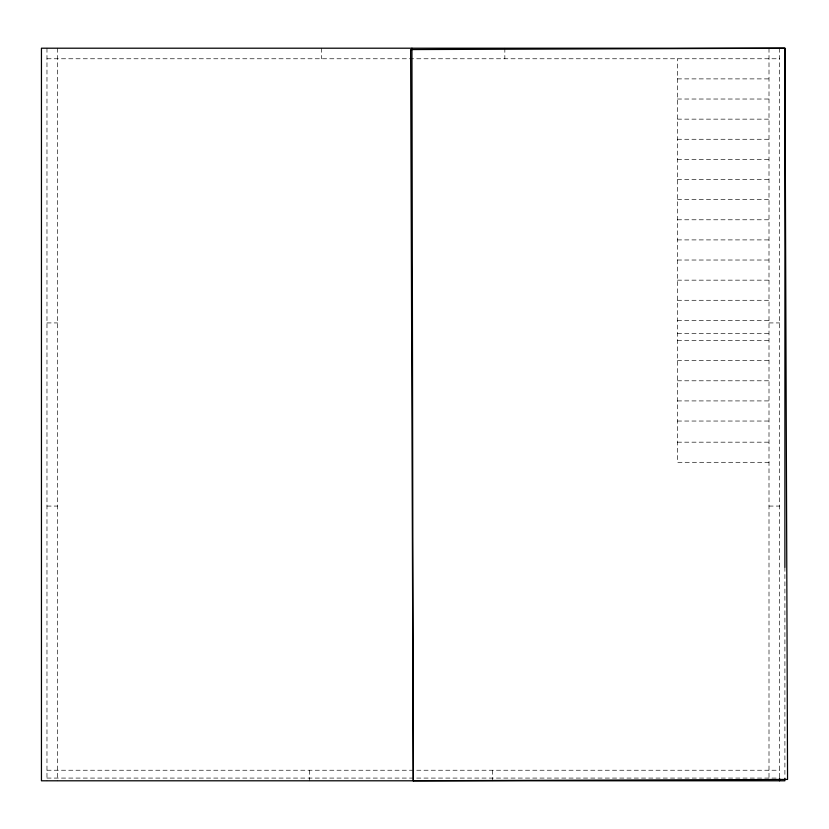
<?xml version="1.0" encoding="UTF-8"?>
<svg xmlns="http://www.w3.org/2000/svg" width="829" height="829" viewBox="0 0 829 829"><rect width="100%" height="100%" fill="white"/><g stroke="black" fill="none" stroke-linecap="round" stroke-linejoin="round"><path stroke-width="0.62" stroke-dasharray="4.14 3.11" d="M46.973 58.766L779.561 58.766M677.428 78.89L769.001 78.89M677.428 99.024L769.001 99.024M677.428 119.148L769.001 119.148M677.428 139.272L769.001 139.272M677.428 159.396L769.001 159.396M677.428 179.53L769.001 179.53M677.428 199.654L769.001 199.654M677.428 219.778L769.001 219.778M677.428 239.902L769.001 239.902M677.428 260.026L769.001 260.026M677.428 280.161L769.001 280.161M677.428 300.285L769.001 300.285M677.428 320.408L769.001 320.408M46.973 322.927L57.533 322.927M769.001 322.927L779.561 322.927M677.428 333.496L769.001 333.496M677.428 340.532L769.001 340.532M677.428 360.667L769.001 360.667M677.428 380.791L769.001 380.791M677.428 400.915L769.001 400.915M677.428 421.039L769.001 421.039M677.428 442.178L769.001 442.178M769.001 462.302L677.428 462.302L677.428 58.766M46.973 506.073L57.533 506.073M769.001 506.073L779.561 506.073M46.973 770.234L779.561 770.234M46.973 778.079L779.561 778.079M784.897 567.233L784.897 776.918M779.561 48.206L779.561 779.623M769.001 48.206L769.001 780.794M504.84 48.206L504.84 58.766M492.509 770.234L492.509 780.794M321.693 48.206L321.693 58.766M309.362 770.234L309.362 780.794M57.533 48.206L57.533 780.794M46.973 48.206L46.973 780.794"/><path stroke-width="1.24" d="M784.897 567.233L784.897 48.206L410.614 49.564L413.267 780.794L787.55 779.436L784.897 48.206L41.45 48.206L41.45 780.794L784.897 780.794L784.897 778.213M411.94 48.206L413.267 780.794M779.561 778.213L779.561 780.794"/></g></svg>
